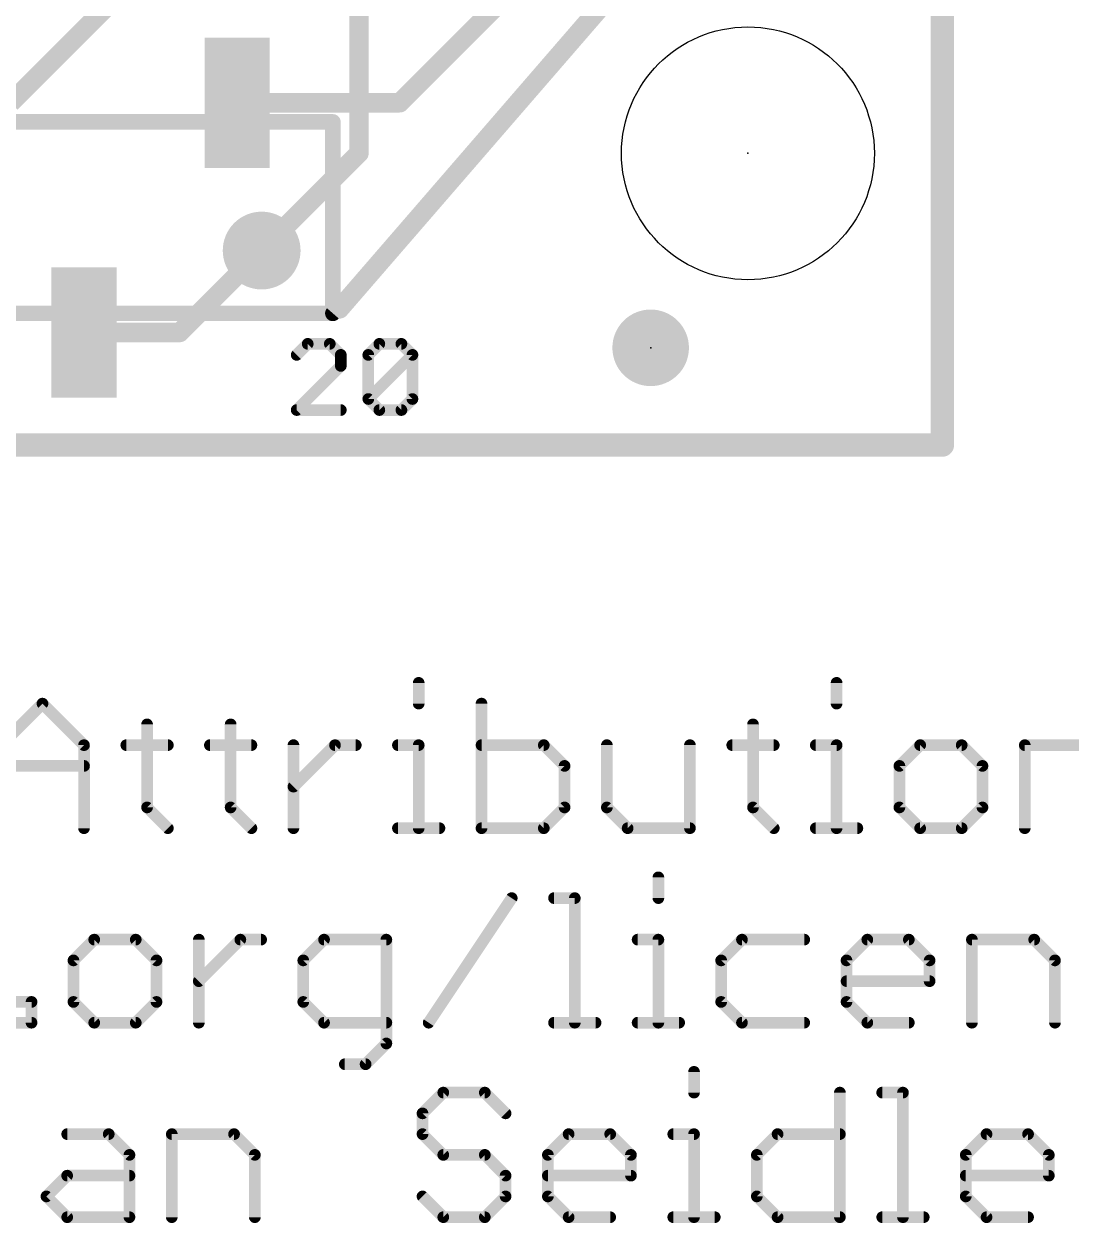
# Model space of a CAD drawing. Extents: x -33 to 74, y -11 to 28.
# Drawn here: x 23.57 to 37.24, y -10.16 to 5.5 of the extents above; entities that cross this region are included whole.
import ezdxf

# ---------------------------------------------------------------- set-up
doc = ezdxf.new("R2010")
doc.units = 0
for name, color, linetype in [('1', 12, 'CONTINUOUS'), ('16', 132, 'CONTINUOUS'), ('18', 110, 'CONTINUOUS'), ('20', 53, 'CONTINUOUS'), ('21', 41, 'CONTINUOUS'), ('23', 53, 'CONTINUOUS'), ('51', 53, 'CONTINUOUS')]:
    doc.layers.add(name, color=color, linetype=linetype)

# ---------------------------------------------------------------- blocks, each defined once
blk = doc.blocks.new('PIE')
at = {"const_width": 0.5}
blk.add_lwpolyline([(0, -0.25, 1), (0, 0.25, 1), (0, -0.25)], format="xyb", dxfattribs=at)
blk = doc.blocks.new('RECT')
blk.add_solid([(-0.5, -0.5), (0.5, -0.5), (-0.5, 0.5), (0.5, 0.5)])
blk = doc.blocks.new('ROUNDV')
at = {"const_width": 0.5}
blk.add_lwpolyline([(0, -0.25, 1), (0, 0.25, 1), (0, -0.25)], format="xyb", dxfattribs=at)

msp = doc.modelspace()

# ---------------------------------------------------------------- linework, layer by layer
at = {"layer": '1'}
for points, const_width in [([(35.56, 27.94), (35.56, 0)], 0.3048), ([(23.393, 4.47), (25.4, 6.477)], 0.254), ([(28.473, 4.47), (30.48, 6.477)], 0.254), ([(26.35, 4.47), (28.473, 4.47)], 0.254), ([(25.6, 1.47), (26.67, 2.54)], 0.254), ([(24.35, 1.47), (25.6, 1.47)], 0.254), ([(35.56, 0), (0, 0)], 0.3048)]:
    msp.add_lwpolyline(points, dxfattribs=dict(at, const_width=const_width))
for points, const_width in [([(26.35, 4.5335, 1), (26.35, 4.4065)], 0.127), ([(28.4281, 4.5149, 1), (28.5179, 4.4251)], 0.127), ([(28.473, 4.4065, 1), (28.473, 4.5335)], 0.127), ([(26.7149, 2.4951, 1), (26.6251, 2.5849)], 0.127), ([(24.35, 1.5335, 1), (24.35, 1.4065)], 0.127), ([(25.5551, 1.5149, 1), (25.6449, 1.4251)], 0.127), ([(25.6, 1.4065, 1), (25.6, 1.5335)], 0.127), ([(35.4838, 0, 1), (35.6362, 0)], 0.1524), ([(35.56, -0.0762, 1), (35.56, 0.0762)], 0.1524)]:
    msp.add_lwpolyline(points, format="xyb", dxfattribs=dict(at, const_width=const_width))
at = {"layer": '16'}
for points, const_width in [([(35.56, 27.94), (35.56, 0)], 0.3048), ([(27.94, 3.81), (27.94, 6.477)], 0.254), ([(26.67, 2.54), (27.94, 3.81)], 0.254), ([(35.56, 0), (0, 0)], 0.3048)]:
    msp.add_lwpolyline(points, dxfattribs=dict(at, const_width=const_width))
for points, const_width in [([(27.9849, 3.7651, 1), (27.8951, 3.8549)], 0.127), ([(27.8765, 3.81, 1), (28.0035, 3.81)], 0.127), ([(26.6251, 2.5849, 1), (26.7149, 2.4951)], 0.127), ([(35.4838, 0, 1), (35.6362, 0)], 0.1524), ([(35.56, -0.0762, 1), (35.56, 0.0762)], 0.1524)]:
    msp.add_lwpolyline(points, format="xyb", dxfattribs=dict(at, const_width=const_width))
at = {"layer": '20', "const_width": 0.2032}
for points in [[(35.56, 0), (35.56, 27.94)], [(0, 0), (35.56, 0)]]:
    msp.add_lwpolyline(points, dxfattribs=at)
at = {"layer": '20', "const_width": 0.1016}
for points in [[(35.5092, 0, 1), (35.6108, 0)], [(35.56, -0.0508, 1), (35.56, 0.0508)]]:
    msp.add_lwpolyline(points, format="xyb", dxfattribs=at)
at = {"layer": '20'}
msp.add_circle((33.02, 3.81), 1.651, dxfattribs=at)
at = {"layer": '21'}
for points, const_width in [([(27.686, 1.778), (33.401, 8.382)], 0.254), ([(27.6, 4.22), (26.95, 4.22)], 0.2032), ([(27.6, 1.72), (27.6, 4.22)], 0.2032), ([(26.95, 1.72), (27.6, 1.72)], 0.2032), ([(27.2713, 1.3215), (27.1272, 1.1775)], 0.1524), ([(27.5594, 1.3215), (27.2713, 1.3215)], 0.1524), ([(27.7034, 1.1775), (27.5594, 1.3215)], 0.1524), ([(27.7034, 1.0334), (27.7034, 1.1775)], 0.1524), ([(28.0627, 1.1775), (28.2068, 1.3215)], 0.1524), ([(28.0627, 0.6013), (28.0627, 1.1775)], 0.1524), ([(28.0627, 0.6013), (28.6389, 1.1775)], 0.1524), ([(28.2068, 1.3215), (28.4949, 1.3215)], 0.1524), ([(28.4949, 1.3215), (28.6389, 1.1775)], 0.1524), ([(28.6389, 1.1775), (28.6389, 0.6013)], 0.1524), ([(27.1272, 0.4572), (27.7034, 1.0334)], 0.1524), ([(28.2068, 0.4572), (28.0627, 0.6013)], 0.1524), ([(28.6389, 0.6013), (28.4949, 0.4572)], 0.1524), ([(27.7034, 0.4572), (27.1272, 0.4572)], 0.1524), ([(28.4949, 0.4572), (28.2068, 0.4572)], 0.1524)]:
    msp.add_lwpolyline(points, dxfattribs=dict(at, const_width=const_width))
for points, const_width in [([(26.95, 4.2708, 1), (26.95, 4.1692)], 0.1016), ([(27.6508, 4.22, 1), (27.5492, 4.22)], 0.1016), ([(27.6, 4.1692, 1), (27.6, 4.2708)], 0.1016), ([(27.638, 1.8196, 1), (27.734, 1.7364)], 0.127), ([(26.95, 1.7708, 1), (26.95, 1.6692)], 0.1016), ([(27.5492, 1.72, 1), (27.6508, 1.72)], 0.1016), ([(27.6, 1.6692, 1), (27.6, 1.7708)], 0.1016), ([(27.2713, 1.3596, 1), (27.2713, 1.2834)], 0.0762), ([(27.2982, 1.2946, 1), (27.2443, 1.3485)], 0.0762), ([(27.5863, 1.3485, 1), (27.5324, 1.2946)], 0.0762), ([(27.5594, 1.2834, 1), (27.5594, 1.3596)], 0.0762), ([(27.7415, 1.1775, 1), (27.6653, 1.1775)], 0.0762), ([(28.1008, 1.1775, 1), (28.0246, 1.1775)], 0.0762), ([(28.2068, 1.3596, 1), (28.2068, 1.2834)], 0.0762), ([(28.2337, 1.2946, 1), (28.1798, 1.3485)], 0.0762), ([(28.5218, 1.3485, 1), (28.4679, 1.2946)], 0.0762), ([(28.4949, 1.2834, 1), (28.4949, 1.3596)], 0.0762), ([(28.677, 1.1775, 1), (28.6008, 1.1775)], 0.0762), ([(28.6659, 1.1505, 1), (28.612, 1.2044)], 0.0762), ([(27.1003, 1.2044, 1), (27.1541, 1.1505)], 0.0762), ([(27.6765, 1.1505, 1), (27.7304, 1.2044)], 0.0762), ([(27.7304, 1.0065, 1), (27.6765, 1.0604)], 0.0762), ([(28.0358, 1.2044, 1), (28.0897, 1.1505)], 0.0762), ([(28.612, 1.1505, 1), (28.6659, 1.2044)], 0.0762), ([(27.6653, 1.0334, 1), (27.7415, 1.0334)], 0.0762), ([(28.0897, 0.6282, 1), (28.0358, 0.5743)], 0.0762), ([(28.0358, 0.6282, 1), (28.0897, 0.5743)], 0.0762), ([(28.0246, 0.6013, 1), (28.1008, 0.6013)], 0.0762), ([(28.6008, 0.6013, 1), (28.677, 0.6013)], 0.0762), ([(28.6659, 0.5743, 1), (28.612, 0.6282)], 0.0762), ([(27.1272, 0.4953, 1), (27.1272, 0.4191)], 0.0762), ([(27.1003, 0.4841, 1), (27.1541, 0.4303)], 0.0762), ([(27.7034, 0.4191, 1), (27.7034, 0.4953)], 0.0762), ([(28.2068, 0.4953, 1), (28.2068, 0.4191)], 0.0762), ([(28.1798, 0.4303, 1), (28.2337, 0.4841)], 0.0762), ([(28.4679, 0.4841, 1), (28.5218, 0.4303)], 0.0762), ([(28.4949, 0.4191, 1), (28.4949, 0.4953)], 0.0762)]:
    msp.add_lwpolyline(points, format="xyb", dxfattribs=dict(at, const_width=const_width))
at = {"layer": '23'}
for p in [(33.02, 3.81), (31.75, 1.27)]:
    msp.add_point(p, dxfattribs=at)
at = {"layer": '51'}
for points, const_width in [([(27.6, 1.72), (33.95, 8.97)], 0.2032), ([(7.1, 4.22), (27.6, 4.22)], 0.2032), ([(27.6, 4.22), (27.6, 1.72)], 0.2032), ([(27.6, 1.72), (7.1, 1.72)], 0.2032), ([(28.7207, -3.1056), (28.7207, -3.3768)], 0.1524), ([(34.1779, -3.1056), (34.1779, -3.3768)], 0.1524), ([(23.2652, -3.9191), (23.8076, -3.3768)], 0.1524), ([(23.8076, -3.3768), (24.3499, -3.9191)], 0.1524), ([(29.541, -3.3768), (29.541, -5.0038)], 0.1524), ([(25.1736, -3.648), (25.1736, -4.7326)], 0.1524), ([(26.265, -3.648), (26.265, -4.7326)], 0.1524), ([(33.0865, -3.648), (33.0865, -4.7326)], 0.1524), ([(24.3499, -3.9191), (24.3499, -5.0038)], 0.1524), ([(24.9024, -3.9191), (25.4447, -3.9191)], 0.1524), ([(25.9938, -3.9191), (26.5362, -3.9191)], 0.1524), ([(27.0853, -5.0038), (27.0853, -3.9191)], 0.1524), ([(27.0853, -4.4615), (27.6276, -3.9191)], 0.1524), ([(27.6276, -3.9191), (27.8988, -3.9191)], 0.1524), ([(28.4496, -3.9191), (28.7207, -3.9191)], 0.1524), ([(28.7207, -3.9191), (28.7207, -5.0038)], 0.1524), ([(30.3545, -3.9191), (29.541, -3.9191)], 0.1524), ([(30.6257, -4.1903), (30.3545, -3.9191)], 0.1524), ([(31.1782, -3.9191), (31.1782, -4.7326)], 0.1524), ([(32.2628, -5.0038), (32.2628, -3.9191)], 0.1524), ([(32.8153, -3.9191), (33.3576, -3.9191)], 0.1524), ([(33.9067, -3.9191), (34.1779, -3.9191)], 0.1524), ([(34.1779, -3.9191), (34.1779, -5.0038)], 0.1524), ([(35.2693, -3.9191), (34.9982, -4.1903)], 0.1524), ([(35.8117, -3.9191), (35.2693, -3.9191)], 0.1524), ([(36.0828, -4.1903), (35.8117, -3.9191)], 0.1524), ([(36.6353, -5.0038), (36.6353, -3.9191)], 0.1524), ([(36.6353, -3.9191), (37.4488, -3.9191)], 0.1524), ([(23.2652, -4.1903), (24.3499, -4.1903)], 0.1524), ([(30.6257, -4.7326), (30.6257, -4.1903)], 0.1524), ([(34.9982, -4.1903), (34.9982, -4.7326)], 0.1524), ([(36.0828, -4.7326), (36.0828, -4.1903)], 0.1524), ([(25.1736, -4.7326), (25.4447, -5.0038)], 0.1524), ([(26.265, -4.7326), (26.5362, -5.0038)], 0.1524), ([(30.3545, -5.0038), (30.6257, -4.7326)], 0.1524), ([(31.1782, -4.7326), (31.4493, -5.0038)], 0.1524), ([(33.0865, -4.7326), (33.3576, -5.0038)], 0.1524), ([(34.9982, -4.7326), (35.2693, -5.0038)], 0.1524), ([(35.8117, -5.0038), (36.0828, -4.7326)], 0.1524), ([(28.4496, -5.0038), (28.9919, -5.0038)], 0.1524), ([(29.541, -5.0038), (30.3545, -5.0038)], 0.1524), ([(31.4493, -5.0038), (32.2628, -5.0038)], 0.1524), ([(33.9067, -5.0038), (34.4491, -5.0038)], 0.1524), ([(35.2693, -5.0038), (35.8117, -5.0038)], 0.1524), ([(31.8506, -5.6456), (31.8506, -5.9168)], 0.1524), ([(28.8508, -7.5438), (29.9355, -5.9168)], 0.1524), ([(30.488, -5.9168), (30.7591, -5.9168)], 0.1524), ([(30.7591, -5.9168), (30.7591, -7.5438)], 0.1524), ([(24.4834, -6.4591), (24.2122, -6.7303)], 0.1524), ([(25.0257, -6.4591), (24.4834, -6.4591)], 0.1524), ([(25.2969, -6.7303), (25.0257, -6.4591)], 0.1524), ([(25.8494, -7.5438), (25.8494, -6.4591)], 0.1524), ([(25.8494, -7.0015), (26.3917, -6.4591)], 0.1524), ([(26.3917, -6.4591), (26.6629, -6.4591)], 0.1524), ([(27.4848, -6.4591), (27.2137, -6.7303)], 0.1524), ([(28.2983, -6.4591), (27.4848, -6.4591)], 0.1524), ([(28.2983, -7.815), (28.2983, -6.4591)], 0.1524), ([(31.5794, -6.4591), (31.8506, -6.4591)], 0.1524), ([(31.8506, -6.4591), (31.8506, -7.5438)], 0.1524), ([(32.942, -6.4591), (32.6709, -6.7303)], 0.1524), ([(33.7555, -6.4591), (32.942, -6.4591)], 0.1524), ([(34.308, -6.7303), (34.5792, -6.4591)], 0.1524), ([(34.5792, -6.4591), (35.1215, -6.4591)], 0.1524), ([(35.1215, -6.4591), (35.3927, -6.7303)], 0.1524), ([(35.9452, -7.5438), (35.9452, -6.4591)], 0.1524), ([(35.9452, -6.4591), (36.7587, -6.4591)], 0.1524), ([(36.7587, -6.4591), (37.0298, -6.7303)], 0.1524), ([(24.2122, -6.7303), (24.2122, -7.2726)], 0.1524), ([(25.2969, -7.2726), (25.2969, -6.7303)], 0.1524), ([(27.2137, -6.7303), (27.2137, -7.2726)], 0.1524), ([(32.6709, -6.7303), (32.6709, -7.2726)], 0.1524), ([(34.308, -7.2726), (34.308, -6.7303)], 0.1524), ([(35.3927, -6.7303), (35.3927, -7.0015)], 0.1524), ([(37.0298, -6.7303), (37.0298, -7.5438)], 0.1524), ([(35.3927, -7.0015), (34.308, -7.0015)], 0.1524), ([(23.3936, -7.2726), (23.6648, -7.2726)], 0.1524), ([(23.6648, -7.2726), (23.6648, -7.5438)], 0.1524), ([(24.2122, -7.2726), (24.4834, -7.5438)], 0.1524), ([(25.0257, -7.5438), (25.2969, -7.2726)], 0.1524), ([(27.2137, -7.2726), (27.4848, -7.5438)], 0.1524), ([(32.6709, -7.2726), (32.942, -7.5438)], 0.1524), ([(34.5792, -7.5438), (34.308, -7.2726)], 0.1524), ([(23.6648, -7.5438), (23.3936, -7.5438)], 0.1524), ([(24.4834, -7.5438), (25.0257, -7.5438)], 0.1524), ([(27.4848, -7.5438), (28.2983, -7.5438)], 0.1524), ([(30.488, -7.5438), (31.0303, -7.5438)], 0.1524), ([(31.5794, -7.5438), (32.1217, -7.5438)], 0.1524), ([(32.942, -7.5438), (33.7555, -7.5438)], 0.1524), ([(35.1215, -7.5438), (34.5792, -7.5438)], 0.1524), ([(28.0272, -8.0861), (28.2983, -7.815)], 0.1524), ([(27.756, -8.0861), (28.0272, -8.0861)], 0.1524), ([(32.3161, -8.1856), (32.3161, -8.4568)], 0.1524), ([(29.0417, -8.4568), (28.7706, -8.728)], 0.1524), ([(29.5841, -8.4568), (29.0417, -8.4568)], 0.1524), ([(29.8552, -8.728), (29.5841, -8.4568)], 0.1524), ([(34.221, -8.4568), (34.221, -10.0838)], 0.1524), ([(34.7735, -8.4568), (35.0446, -8.4568)], 0.1524), ([(35.0446, -8.4568), (35.0446, -10.0838)], 0.1524), ([(28.7706, -8.728), (28.7706, -8.9991)], 0.1524), ([(24.1303, -8.9991), (24.6726, -8.9991)], 0.1524), ([(24.6726, -8.9991), (24.9438, -9.2703)], 0.1524), ([(25.4963, -10.0838), (25.4963, -8.9991)], 0.1524), ([(25.4963, -8.9991), (26.3098, -8.9991)], 0.1524), ([(26.3098, -8.9991), (26.5809, -9.2703)], 0.1524), ([(28.7706, -8.9991), (29.0417, -9.2703)], 0.1524), ([(30.4077, -9.2703), (30.6789, -8.9991)], 0.1524), ([(30.6789, -8.9991), (31.2212, -8.9991)], 0.1524), ([(31.2212, -8.9991), (31.4924, -9.2703)], 0.1524), ([(32.0449, -8.9991), (32.3161, -8.9991)], 0.1524), ([(32.3161, -8.9991), (32.3161, -10.0838)], 0.1524), ([(33.1363, -9.2703), (33.4075, -8.9991)], 0.1524), ([(33.4075, -8.9991), (34.221, -8.9991)], 0.1524), ([(35.8649, -9.2703), (36.1361, -8.9991)], 0.1524), ([(36.1361, -8.9991), (36.6784, -8.9991)], 0.1524), ([(36.6784, -8.9991), (36.9496, -9.2703)], 0.1524), ([(24.9438, -9.2703), (24.9438, -10.0838)], 0.1524), ([(26.5809, -9.2703), (26.5809, -10.0838)], 0.1524), ([(29.0417, -9.2703), (29.5841, -9.2703)], 0.1524), ([(29.5841, -9.2703), (29.8552, -9.5415)], 0.1524), ([(30.4077, -9.8126), (30.4077, -9.2703)], 0.1524), ([(31.4924, -9.2703), (31.4924, -9.5415)], 0.1524), ([(33.1363, -9.8126), (33.1363, -9.2703)], 0.1524), ([(35.8649, -9.8126), (35.8649, -9.2703)], 0.1524), ([(36.9496, -9.2703), (36.9496, -9.5415)], 0.1524), ([(23.8591, -9.8126), (24.1303, -9.5415)], 0.1524), ([(24.1303, -9.5415), (24.9438, -9.5415)], 0.1524), ([(29.8552, -9.5415), (29.8552, -9.8126)], 0.1524), ([(31.4924, -9.5415), (30.4077, -9.5415)], 0.1524), ([(36.9496, -9.5415), (35.8649, -9.5415)], 0.1524), ([(24.1303, -10.0838), (23.8591, -9.8126)], 0.1524), ([(29.0417, -10.0838), (28.7706, -9.8126)], 0.1524), ([(29.8552, -9.8126), (29.5841, -10.0838)], 0.1524), ([(30.6789, -10.0838), (30.4077, -9.8126)], 0.1524), ([(33.4075, -10.0838), (33.1363, -9.8126)], 0.1524), ([(36.1361, -10.0838), (35.8649, -9.8126)], 0.1524), ([(24.9438, -10.0838), (24.1303, -10.0838)], 0.1524), ([(29.5841, -10.0838), (29.0417, -10.0838)], 0.1524), ([(31.2212, -10.0838), (30.6789, -10.0838)], 0.1524), ([(32.0449, -10.0838), (32.5872, -10.0838)], 0.1524), ([(34.221, -10.0838), (33.4075, -10.0838)], 0.1524), ([(34.7735, -10.0838), (35.3158, -10.0838)], 0.1524), ([(36.6784, -10.0838), (36.1361, -10.0838)], 0.1524)]:
    msp.add_lwpolyline(points, dxfattribs=dict(at, const_width=const_width))
for points, const_width in [([(27.6508, 4.22, 1), (27.5492, 4.22)], 0.1016), ([(27.6, 4.1692, 1), (27.6, 4.2708)], 0.1016), ([(27.5618, 1.7535, 1), (27.6382, 1.6865)], 0.1016), ([(27.5492, 1.72, 1), (27.6508, 1.72)], 0.1016), ([(27.6, 1.6692, 1), (27.6, 1.7708)], 0.1016), ([(28.7588, -3.1056, 1), (28.6826, -3.1056)], 0.0762), ([(34.216, -3.1056, 1), (34.1398, -3.1056)], 0.0762), ([(23.8345, -3.3499, 1), (23.7806, -3.4038)], 0.0762), ([(23.8345, -3.4038, 1), (23.7806, -3.3499)], 0.0762), ([(28.6826, -3.3768, 1), (28.7588, -3.3768)], 0.0762), ([(29.5791, -3.3768, 1), (29.5029, -3.3768)], 0.0762), ([(34.1398, -3.3768, 1), (34.216, -3.3768)], 0.0762), ([(25.2117, -3.648, 1), (25.1355, -3.648)], 0.0762), ([(26.3031, -3.648, 1), (26.2269, -3.648)], 0.0762), ([(33.1246, -3.648, 1), (33.0484, -3.648)], 0.0762), ([(24.388, -3.9191, 1), (24.3118, -3.9191)], 0.0762), ([(24.3229, -3.9461, 1), (24.3768, -3.8922)], 0.0762), ([(24.9024, -3.881, 1), (24.9024, -3.9572)], 0.0762), ([(25.4447, -3.9572, 1), (25.4447, -3.881)], 0.0762), ([(25.9938, -3.881, 1), (25.9938, -3.9572)], 0.0762), ([(26.5362, -3.9572, 1), (26.5362, -3.881)], 0.0762), ([(27.1234, -3.9191, 1), (27.0472, -3.9191)], 0.0762), ([(27.6276, -3.881, 1), (27.6276, -3.9572)], 0.0762), ([(27.6545, -3.9461, 1), (27.6006, -3.8922)], 0.0762), ([(27.8988, -3.9572, 1), (27.8988, -3.881)], 0.0762), ([(28.4496, -3.881, 1), (28.4496, -3.9572)], 0.0762), ([(28.7588, -3.9191, 1), (28.6826, -3.9191)], 0.0762), ([(28.7207, -3.9572, 1), (28.7207, -3.881)], 0.0762), ([(29.541, -3.881, 1), (29.541, -3.9572)], 0.0762), ([(30.3814, -3.8922, 1), (30.3275, -3.9461)], 0.0762), ([(30.3545, -3.9572, 1), (30.3545, -3.881)], 0.0762), ([(31.2163, -3.9191, 1), (31.1401, -3.9191)], 0.0762), ([(32.3009, -3.9191, 1), (32.2247, -3.9191)], 0.0762), ([(32.8153, -3.881, 1), (32.8153, -3.9572)], 0.0762), ([(33.3576, -3.9572, 1), (33.3576, -3.881)], 0.0762), ([(33.9067, -3.881, 1), (33.9067, -3.9572)], 0.0762), ([(34.216, -3.9191, 1), (34.1398, -3.9191)], 0.0762), ([(34.1779, -3.9572, 1), (34.1779, -3.881)], 0.0762), ([(35.2693, -3.881, 1), (35.2693, -3.9572)], 0.0762), ([(35.2963, -3.9461, 1), (35.2424, -3.8922)], 0.0762), ([(35.8386, -3.8922, 1), (35.7847, -3.9461)], 0.0762), ([(35.8117, -3.9572, 1), (35.8117, -3.881)], 0.0762), ([(36.6734, -3.9191, 1), (36.5972, -3.9191)], 0.0762), ([(36.6353, -3.881, 1), (36.6353, -3.9572)], 0.0762), ([(24.3499, -4.2284, 1), (24.3499, -4.1522)], 0.0762), ([(30.6638, -4.1903, 1), (30.5876, -4.1903)], 0.0762), ([(30.5987, -4.2172, 1), (30.6526, -4.1634)], 0.0762), ([(35.0363, -4.1903, 1), (34.9601, -4.1903)], 0.0762), ([(34.9712, -4.1634, 1), (35.0251, -4.2172)], 0.0762), ([(36.1209, -4.1903, 1), (36.0447, -4.1903)], 0.0762), ([(36.0559, -4.2172, 1), (36.1098, -4.1634)], 0.0762), ([(27.0583, -4.4345, 1), (27.1122, -4.4884)], 0.0762), ([(25.2005, -4.7057, 1), (25.1466, -4.7596)], 0.0762), ([(25.1355, -4.7326, 1), (25.2117, -4.7326)], 0.0762), ([(26.2919, -4.7057, 1), (26.238, -4.7596)], 0.0762), ([(26.2269, -4.7326, 1), (26.3031, -4.7326)], 0.0762), ([(30.5876, -4.7326, 1), (30.6638, -4.7326)], 0.0762), ([(30.6526, -4.7596, 1), (30.5987, -4.7057)], 0.0762), ([(31.2051, -4.7057, 1), (31.1512, -4.7596)], 0.0762), ([(31.1401, -4.7326, 1), (31.2163, -4.7326)], 0.0762), ([(33.1134, -4.7057, 1), (33.0595, -4.7596)], 0.0762), ([(33.0484, -4.7326, 1), (33.1246, -4.7326)], 0.0762), ([(35.0251, -4.7057, 1), (34.9712, -4.7596)], 0.0762), ([(34.9601, -4.7326, 1), (35.0363, -4.7326)], 0.0762), ([(36.0447, -4.7326, 1), (36.1209, -4.7326)], 0.0762), ([(36.1098, -4.7596, 1), (36.0559, -4.7057)], 0.0762), ([(24.3118, -5.0038, 1), (24.388, -5.0038)], 0.0762), ([(25.4178, -5.0307, 1), (25.4717, -4.9769)], 0.0762), ([(26.5092, -5.0307, 1), (26.5631, -4.9769)], 0.0762), ([(27.0472, -5.0038, 1), (27.1234, -5.0038)], 0.0762), ([(28.4496, -4.9657, 1), (28.4496, -5.0419)], 0.0762), ([(28.6826, -5.0038, 1), (28.7588, -5.0038)], 0.0762), ([(28.9919, -5.0419, 1), (28.9919, -4.9657)], 0.0762), ([(29.541, -4.9657, 1), (29.541, -5.0419)], 0.0762), ([(29.5029, -5.0038, 1), (29.5791, -5.0038)], 0.0762), ([(30.3276, -4.9769, 1), (30.3814, -5.0307)], 0.0762), ([(30.3545, -5.0419, 1), (30.3545, -4.9657)], 0.0762), ([(31.4493, -4.9657, 1), (31.4493, -5.0419)], 0.0762), ([(31.4224, -5.0307, 1), (31.4763, -4.9769)], 0.0762), ([(32.2247, -5.0038, 1), (32.3009, -5.0038)], 0.0762), ([(32.2628, -5.0419, 1), (32.2628, -4.9657)], 0.0762), ([(33.3307, -5.0307, 1), (33.3846, -4.9769)], 0.0762), ([(33.9067, -4.9657, 1), (33.9067, -5.0419)], 0.0762), ([(34.1398, -5.0038, 1), (34.216, -5.0038)], 0.0762), ([(34.4491, -5.0419, 1), (34.4491, -4.9657)], 0.0762), ([(35.2693, -4.9657, 1), (35.2693, -5.0419)], 0.0762), ([(35.2424, -5.0307, 1), (35.2963, -4.9769)], 0.0762), ([(35.7847, -4.9769, 1), (35.8386, -5.0307)], 0.0762), ([(35.8117, -5.0419, 1), (35.8117, -4.9657)], 0.0762), ([(36.5972, -5.0038, 1), (36.6734, -5.0038)], 0.0762), ([(31.8887, -5.6456, 1), (31.8125, -5.6456)], 0.0762), ([(29.9672, -5.9379, 1), (29.9038, -5.8957)], 0.0762), ([(30.488, -5.8787, 1), (30.488, -5.9549)], 0.0762), ([(30.7972, -5.9168, 1), (30.721, -5.9168)], 0.0762), ([(30.7591, -5.9549, 1), (30.7591, -5.8787)], 0.0762), ([(31.8125, -5.9168, 1), (31.8887, -5.9168)], 0.0762), ([(24.4834, -6.421, 1), (24.4834, -6.4972)], 0.0762), ([(24.5103, -6.4861, 1), (24.4564, -6.4322)], 0.0762), ([(25.0527, -6.4322, 1), (24.9988, -6.4861)], 0.0762), ([(25.0257, -6.4972, 1), (25.0257, -6.421)], 0.0762), ([(25.8875, -6.4591, 1), (25.8113, -6.4591)], 0.0762), ([(26.3917, -6.421, 1), (26.3917, -6.4972)], 0.0762), ([(26.4186, -6.4861, 1), (26.3648, -6.4322)], 0.0762), ([(26.6629, -6.4972, 1), (26.6629, -6.421)], 0.0762), ([(27.4848, -6.421, 1), (27.4848, -6.4972)], 0.0762), ([(27.5118, -6.4861, 1), (27.4579, -6.4322)], 0.0762), ([(28.3364, -6.4591, 1), (28.2602, -6.4591)], 0.0762), ([(28.2983, -6.4972, 1), (28.2983, -6.421)], 0.0762), ([(31.5794, -6.421, 1), (31.5794, -6.4972)], 0.0762), ([(31.8887, -6.4591, 1), (31.8125, -6.4591)], 0.0762), ([(31.8506, -6.4972, 1), (31.8506, -6.421)], 0.0762), ([(32.942, -6.421, 1), (32.942, -6.4972)], 0.0762), ([(32.969, -6.4861, 1), (32.9151, -6.4322)], 0.0762), ([(33.7555, -6.4972, 1), (33.7555, -6.421)], 0.0762), ([(34.5792, -6.421, 1), (34.5792, -6.4972)], 0.0762), ([(34.6061, -6.4861, 1), (34.5522, -6.4322)], 0.0762), ([(35.1484, -6.4322, 1), (35.0946, -6.4861)], 0.0762), ([(35.1215, -6.4972, 1), (35.1215, -6.421)], 0.0762), ([(35.9833, -6.4591, 1), (35.9071, -6.4591)], 0.0762), ([(35.9452, -6.421, 1), (35.9452, -6.4972)], 0.0762), ([(36.7856, -6.4322, 1), (36.7317, -6.4861)], 0.0762), ([(36.7587, -6.4972, 1), (36.7587, -6.421)], 0.0762), ([(24.2503, -6.7303, 1), (24.1741, -6.7303)], 0.0762), ([(24.1853, -6.7034, 1), (24.2392, -6.7572)], 0.0762), ([(25.335, -6.7303, 1), (25.2588, -6.7303)], 0.0762), ([(25.2699, -6.7572, 1), (25.3238, -6.7034)], 0.0762), ([(27.2518, -6.7303, 1), (27.1756, -6.7303)], 0.0762), ([(27.1867, -6.7034, 1), (27.2406, -6.7572)], 0.0762), ([(32.709, -6.7303, 1), (32.6328, -6.7303)], 0.0762), ([(32.6439, -6.7034, 1), (32.6978, -6.7572)], 0.0762), ([(34.3461, -6.7303, 1), (34.2699, -6.7303)], 0.0762), ([(34.2811, -6.7034, 1), (34.335, -6.7572)], 0.0762), ([(35.4308, -6.7303, 1), (35.3546, -6.7303)], 0.0762), ([(35.3657, -6.7572, 1), (35.4196, -6.7034)], 0.0762), ([(37.0679, -6.7303, 1), (36.9917, -6.7303)], 0.0762), ([(37.0029, -6.7572, 1), (37.0568, -6.7034)], 0.0762), ([(25.8224, -6.9745, 1), (25.8763, -7.0284)], 0.0762), ([(34.308, -6.9634, 1), (34.308, -7.0396)], 0.0762), ([(35.3546, -7.0015, 1), (35.4308, -7.0015)], 0.0762), ([(35.3927, -7.0396, 1), (35.3927, -6.9634)], 0.0762), ([(23.7029, -7.2726, 1), (23.6267, -7.2726)], 0.0762), ([(23.6648, -7.3107, 1), (23.6648, -7.2345)], 0.0762), ([(24.2392, -7.2457, 1), (24.1853, -7.2996)], 0.0762), ([(25.3238, -7.2996, 1), (25.2699, -7.2457)], 0.0762), ([(27.2406, -7.2457, 1), (27.1867, -7.2996)], 0.0762), ([(32.6978, -7.2457, 1), (32.6439, -7.2996)], 0.0762), ([(34.335, -7.2457, 1), (34.2811, -7.2996)], 0.0762), ([(24.1741, -7.2726, 1), (24.2503, -7.2726)], 0.0762), ([(25.2588, -7.2726, 1), (25.335, -7.2726)], 0.0762), ([(27.1756, -7.2726, 1), (27.2518, -7.2726)], 0.0762), ([(32.6328, -7.2726, 1), (32.709, -7.2726)], 0.0762), ([(34.2699, -7.2726, 1), (34.3461, -7.2726)], 0.0762), ([(23.6267, -7.5438, 1), (23.7029, -7.5438)], 0.0762), ([(23.6648, -7.5819, 1), (23.6648, -7.5057)], 0.0762), ([(24.4834, -7.5057, 1), (24.4834, -7.5819)], 0.0762), ([(24.4564, -7.5707, 1), (24.5103, -7.5169)], 0.0762), ([(24.9988, -7.5169, 1), (25.0526, -7.5707)], 0.0762), ([(25.0257, -7.5819, 1), (25.0257, -7.5057)], 0.0762), ([(25.8113, -7.5438, 1), (25.8875, -7.5438)], 0.0762), ([(27.4848, -7.5057, 1), (27.4848, -7.5819)], 0.0762), ([(27.4579, -7.5707, 1), (27.5118, -7.5169)], 0.0762), ([(28.2983, -7.5819, 1), (28.2983, -7.5057)], 0.0762), ([(28.8191, -7.5227, 1), (28.8825, -7.5649)], 0.0762), ([(30.488, -7.5057, 1), (30.488, -7.5819)], 0.0762), ([(30.721, -7.5438, 1), (30.7972, -7.5438)], 0.0762), ([(31.0303, -7.5819, 1), (31.0303, -7.5057)], 0.0762), ([(31.5794, -7.5057, 1), (31.5794, -7.5819)], 0.0762), ([(31.8125, -7.5438, 1), (31.8887, -7.5438)], 0.0762), ([(32.1217, -7.5819, 1), (32.1217, -7.5057)], 0.0762), ([(32.942, -7.5057, 1), (32.942, -7.5819)], 0.0762), ([(32.9151, -7.5707, 1), (32.969, -7.5169)], 0.0762), ([(33.7555, -7.5819, 1), (33.7555, -7.5057)], 0.0762), ([(34.5792, -7.5057, 1), (34.5792, -7.5819)], 0.0762), ([(34.5522, -7.5707, 1), (34.6061, -7.5169)], 0.0762), ([(35.1215, -7.5819, 1), (35.1215, -7.5057)], 0.0762), ([(35.9071, -7.5438, 1), (35.9833, -7.5438)], 0.0762), ([(36.9917, -7.5438, 1), (37.0679, -7.5438)], 0.0762), ([(28.2602, -7.815, 1), (28.3364, -7.815)], 0.0762), ([(28.3253, -7.8419, 1), (28.2714, -7.788)], 0.0762), ([(27.756, -8.048, 1), (27.756, -8.1242)], 0.0762), ([(28.0002, -8.0592, 1), (28.0541, -8.1131)], 0.0762), ([(28.0272, -8.1242, 1), (28.0272, -8.048)], 0.0762), ([(32.3542, -8.1856, 1), (32.278, -8.1856)], 0.0762), ([(29.0417, -8.4187, 1), (29.0417, -8.4949)], 0.0762), ([(29.0687, -8.4838, 1), (29.0148, -8.4299)], 0.0762), ([(29.611, -8.4299, 1), (29.5571, -8.4838)], 0.0762), ([(29.5841, -8.4949, 1), (29.5841, -8.4187)], 0.0762), ([(32.278, -8.4568, 1), (32.3542, -8.4568)], 0.0762), ([(34.2591, -8.4568, 1), (34.1829, -8.4568)], 0.0762), ([(34.7735, -8.4187, 1), (34.7735, -8.4949)], 0.0762), ([(35.0827, -8.4568, 1), (35.0065, -8.4568)], 0.0762), ([(35.0446, -8.4949, 1), (35.0446, -8.4187)], 0.0762), ([(28.7436, -8.701, 1), (28.7975, -8.7549)], 0.0762), ([(28.8087, -8.728, 1), (28.7325, -8.728)], 0.0762), ([(29.8283, -8.7549, 1), (29.8822, -8.701)], 0.0762), ([(24.1303, -8.961, 1), (24.1303, -9.0372)], 0.0762), ([(24.6995, -8.9722, 1), (24.6457, -9.0261)], 0.0762), ([(24.6726, -9.0372, 1), (24.6726, -8.961)], 0.0762), ([(25.5344, -8.9991, 1), (25.4582, -8.9991)], 0.0762), ([(25.4963, -8.961, 1), (25.4963, -9.0372)], 0.0762), ([(26.3367, -8.9722, 1), (26.2828, -9.0261)], 0.0762), ([(26.3098, -9.0372, 1), (26.3098, -8.961)], 0.0762), ([(28.7975, -8.9722, 1), (28.7436, -9.0261)], 0.0762), ([(30.6789, -8.961, 1), (30.6789, -9.0372)], 0.0762), ([(30.7058, -9.0261, 1), (30.652, -8.9722)], 0.0762), ([(31.2482, -8.9722, 1), (31.1943, -9.0261)], 0.0762), ([(31.2212, -9.0372, 1), (31.2212, -8.961)], 0.0762), ([(32.0449, -8.961, 1), (32.0449, -9.0372)], 0.0762), ([(32.3542, -8.9991, 1), (32.278, -8.9991)], 0.0762), ([(32.3161, -9.0372, 1), (32.3161, -8.961)], 0.0762), ([(33.4075, -8.961, 1), (33.4075, -9.0372)], 0.0762), ([(33.4344, -9.0261, 1), (33.3805, -8.9722)], 0.0762), ([(34.221, -9.0372, 1), (34.221, -8.961)], 0.0762), ([(36.1361, -8.961, 1), (36.1361, -9.0372)], 0.0762), ([(36.163, -9.0261, 1), (36.1091, -8.9722)], 0.0762), ([(36.7054, -8.9722, 1), (36.6515, -9.0261)], 0.0762), ([(36.6784, -9.0372, 1), (36.6784, -8.961)], 0.0762), ([(28.7325, -8.9991, 1), (28.8087, -8.9991)], 0.0762), ([(24.9819, -9.2703, 1), (24.9057, -9.2703)], 0.0762), ([(24.9168, -9.2972, 1), (24.9707, -9.2434)], 0.0762), ([(26.619, -9.2703, 1), (26.5428, -9.2703)], 0.0762), ([(26.554, -9.2972, 1), (26.6079, -9.2434)], 0.0762), ([(29.0417, -9.2322, 1), (29.0417, -9.3084)], 0.0762), ([(29.0148, -9.2972, 1), (29.0687, -9.2434)], 0.0762), ([(29.611, -9.2434, 1), (29.5571, -9.2972)], 0.0762), ([(29.5841, -9.3084, 1), (29.5841, -9.2322)], 0.0762), ([(30.4458, -9.2703, 1), (30.3696, -9.2703)], 0.0762), ([(30.3808, -9.2434, 1), (30.4347, -9.2972)], 0.0762), ([(31.5305, -9.2703, 1), (31.4543, -9.2703)], 0.0762), ([(31.4654, -9.2972, 1), (31.5193, -9.2434)], 0.0762), ([(33.1744, -9.2703, 1), (33.0982, -9.2703)], 0.0762), ([(33.1094, -9.2434, 1), (33.1633, -9.2972)], 0.0762), ([(35.903, -9.2703, 1), (35.8268, -9.2703)], 0.0762), ([(35.838, -9.2434, 1), (35.8919, -9.2972)], 0.0762), ([(36.9877, -9.2703, 1), (36.9115, -9.2703)], 0.0762), ([(36.9226, -9.2972, 1), (36.9765, -9.2434)], 0.0762), ([(24.1303, -9.5034, 1), (24.1303, -9.5796)], 0.0762), ([(24.1572, -9.5684, 1), (24.1033, -9.5145)], 0.0762), ([(24.9438, -9.5796, 1), (24.9438, -9.5034)], 0.0762), ([(29.8933, -9.5415, 1), (29.8171, -9.5415)], 0.0762), ([(29.8283, -9.5684, 1), (29.8822, -9.5145)], 0.0762), ([(30.4077, -9.5034, 1), (30.4077, -9.5796)], 0.0762), ([(31.4543, -9.5415, 1), (31.5305, -9.5415)], 0.0762), ([(31.4924, -9.5796, 1), (31.4924, -9.5034)], 0.0762), ([(35.8649, -9.5034, 1), (35.8649, -9.5796)], 0.0762), ([(36.9115, -9.5415, 1), (36.9877, -9.5415)], 0.0762), ([(36.9496, -9.5796, 1), (36.9496, -9.5034)], 0.0762), ([(23.886, -9.7857, 1), (23.8322, -9.8396)], 0.0762), ([(23.8322, -9.7857, 1), (23.886, -9.8396)], 0.0762), ([(28.7975, -9.7857, 1), (28.7436, -9.8396)], 0.0762), ([(29.8171, -9.8126, 1), (29.8933, -9.8126)], 0.0762), ([(29.8822, -9.8396, 1), (29.8283, -9.7857)], 0.0762), ([(30.4347, -9.7857, 1), (30.3808, -9.8396)], 0.0762), ([(30.3696, -9.8126, 1), (30.4458, -9.8126)], 0.0762), ([(33.1633, -9.7857, 1), (33.1094, -9.8396)], 0.0762), ([(33.0982, -9.8126, 1), (33.1744, -9.8126)], 0.0762), ([(35.8919, -9.7857, 1), (35.838, -9.8396)], 0.0762), ([(35.8268, -9.8126, 1), (35.903, -9.8126)], 0.0762), ([(24.1303, -10.0457, 1), (24.1303, -10.1219)], 0.0762), ([(24.1033, -10.1107, 1), (24.1572, -10.0569)], 0.0762), ([(24.9438, -10.1219, 1), (24.9438, -10.0457)], 0.0762), ([(29.0417, -10.0457, 1), (29.0417, -10.1219)], 0.0762), ([(29.0148, -10.1107, 1), (29.0687, -10.0569)], 0.0762), ([(29.5571, -10.0569, 1), (29.611, -10.1107)], 0.0762), ([(29.5841, -10.1219, 1), (29.5841, -10.0457)], 0.0762), ([(30.6789, -10.0457, 1), (30.6789, -10.1219)], 0.0762), ([(30.652, -10.1107, 1), (30.7058, -10.0569)], 0.0762), ([(31.2212, -10.1219, 1), (31.2212, -10.0457)], 0.0762), ([(32.0449, -10.0457, 1), (32.0449, -10.1219)], 0.0762), ([(32.5872, -10.1219, 1), (32.5872, -10.0457)], 0.0762), ([(33.4075, -10.0457, 1), (33.4075, -10.1219)], 0.0762), ([(33.3805, -10.1107, 1), (33.4344, -10.0569)], 0.0762), ([(34.221, -10.1219, 1), (34.221, -10.0457)], 0.0762), ([(34.7735, -10.0457, 1), (34.7735, -10.1219)], 0.0762), ([(35.3158, -10.1219, 1), (35.3158, -10.0457)], 0.0762), ([(36.1361, -10.0457, 1), (36.1361, -10.1219)], 0.0762), ([(36.1091, -10.1107, 1), (36.163, -10.0569)], 0.0762), ([(36.6784, -10.1219, 1), (36.6784, -10.0457)], 0.0762), ([(24.9057, -10.0838, 1), (24.9819, -10.0838)], 0.0762), ([(25.4582, -10.0838, 1), (25.5344, -10.0838)], 0.0762), ([(26.5428, -10.0838, 1), (26.619, -10.0838)], 0.0762), ([(32.278, -10.0838, 1), (32.3542, -10.0838)], 0.0762), ([(34.1829, -10.0838, 1), (34.2591, -10.0838)], 0.0762), ([(35.0065, -10.0838, 1), (35.0827, -10.0838)], 0.0762)]:
    msp.add_lwpolyline(points, format="xyb", dxfattribs=dict(at, const_width=const_width))

# ---------------------------------------------------------------- block references
at = {"layer": '1', "xscale": 0.85, "yscale": 1.7}
for p in [(26.35, 4.47), (24.35, 1.47)]:
    msp.add_blockref('RECT', p, dxfattribs=at)
at = {"layer": '1'}
msp.add_blockref('PIE', (31.75, 1.27), dxfattribs=at)
at = {"layer": '18', "xscale": 1.016, "yscale": 1.016}
msp.add_blockref('ROUNDV', (26.67, 2.54), dxfattribs=at)
msp.add_blockref('ROUNDV', (26.67, 2.54), dxfattribs=at)

doc.saveas('drawing.dxf')
